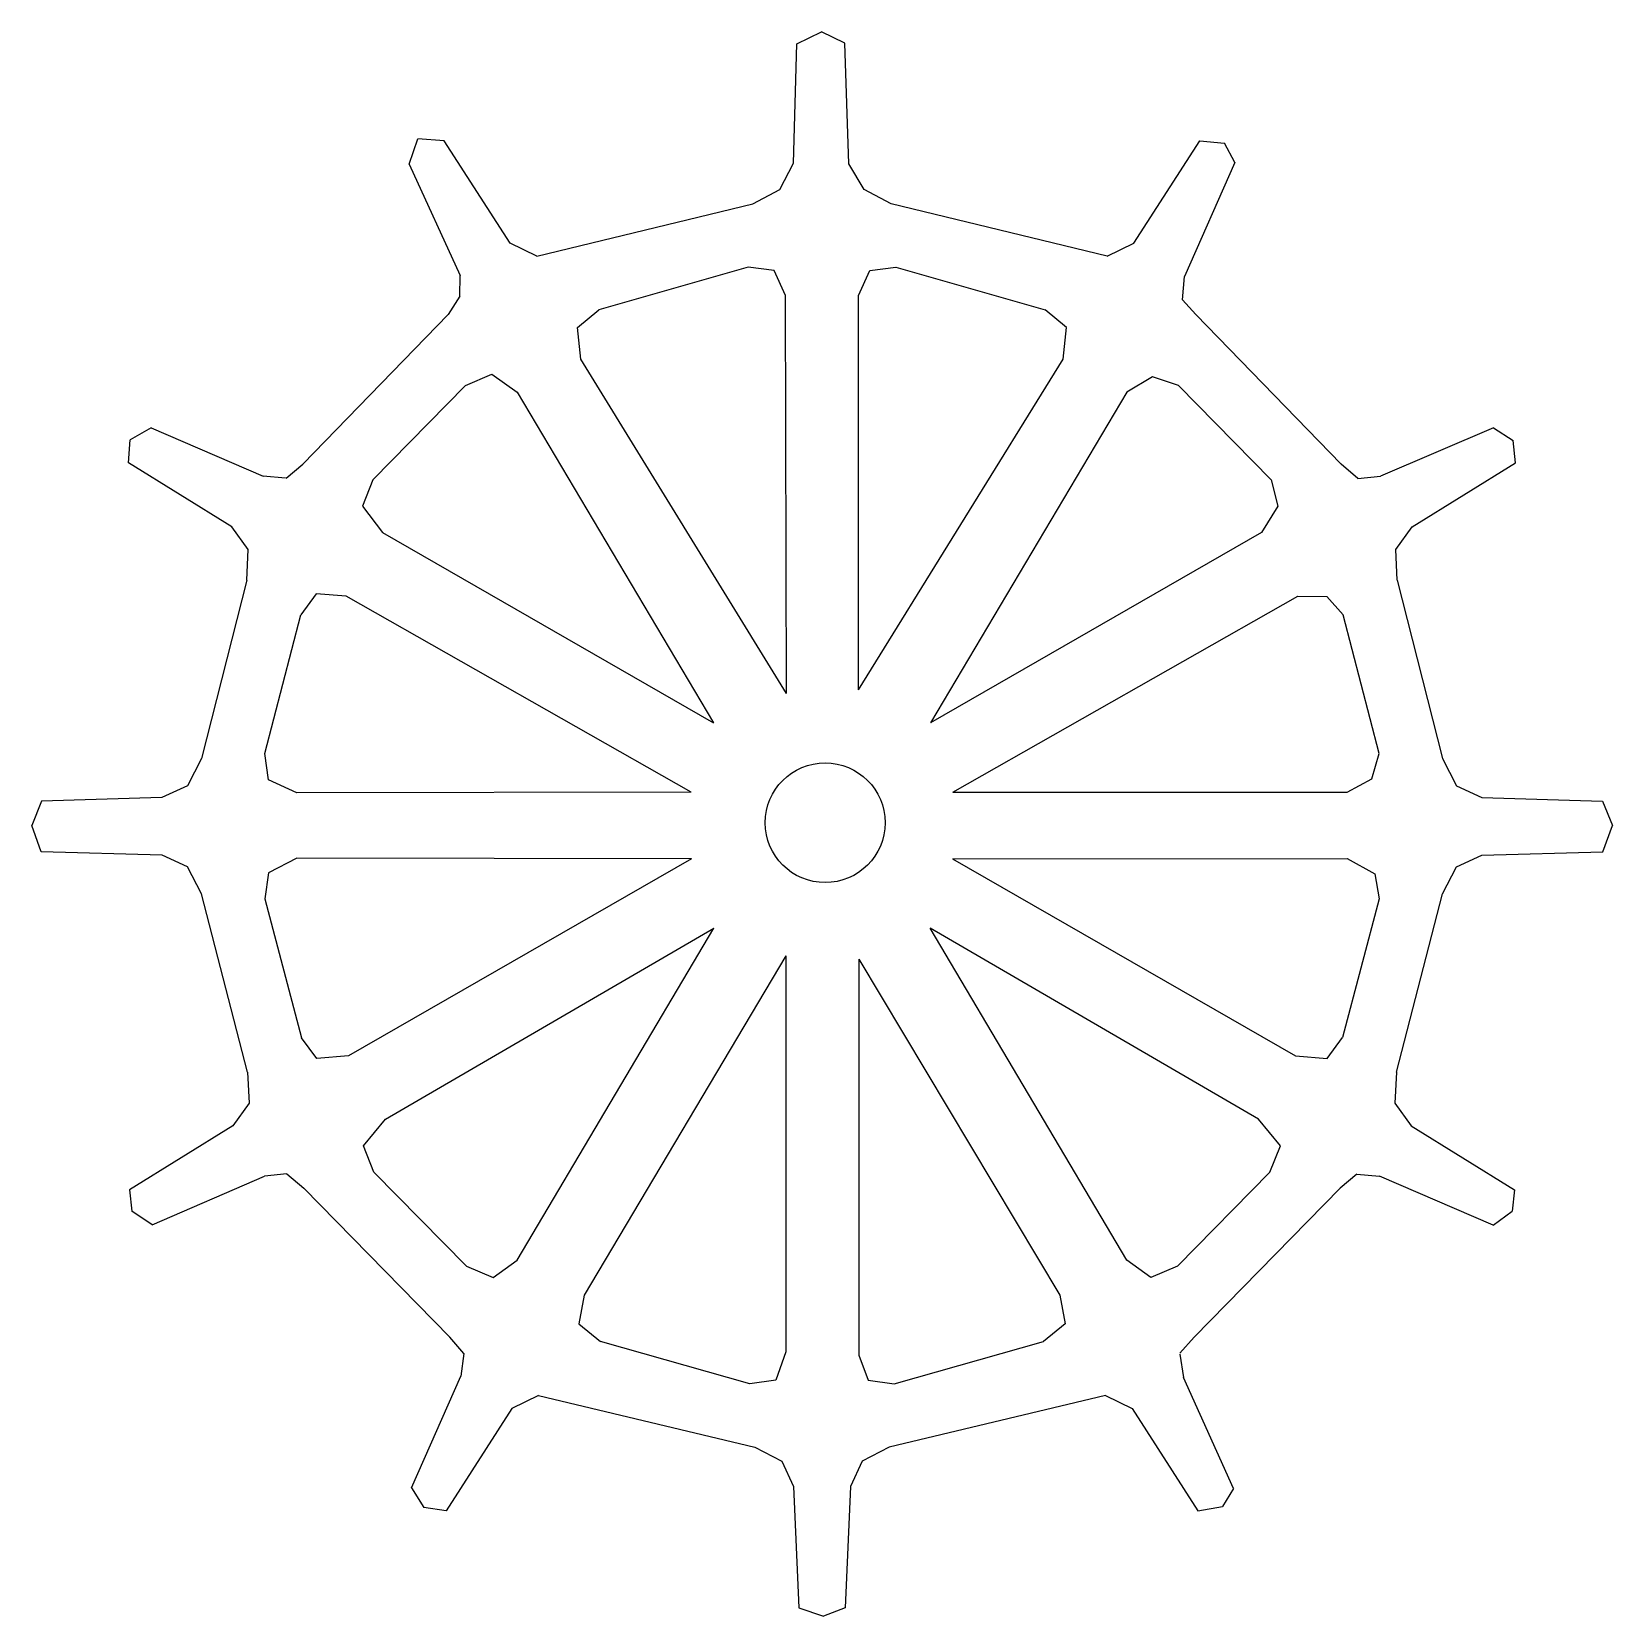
# Model space of a CAD drawing. Extents: x -11 to 11, y -11 to 11.1.
import ezdxf

# ---------------------------------------------------------------- set-up
doc = ezdxf.new("R2010")
doc.units = 0
doc.layers.get('0').update_dxf_attribs({"linetype": 'CONTINUOUS'})
doc.layers.add('LAYER_1', color=7, linetype='CONTINUOUS')

msp = doc.modelspace()

# ---------------------------------------------------------------- linework, layer by layer
at = {"color": 6, "linetype": 'BYBLOCK'}
for p, q in [((-5.706, 9.215), (-5.585, 9.568)), ((5.792, 9.237), (5.648, 9.509)), ((-5, 7.375), (-4.994, 7.665)), ((5.065, 7.327), (5.092, 7.649)), ((-7.185, 5.038), (-5.161, 7.12)), ((7.274, 5.038), (5.249, 7.12)), ((-3.312, 6.497), (-3.361, 6.938)), ((3.4, 6.497), (3.449, 6.938)), ((-6.209, 4.817), (-4.922, 6.133)), ((6.297, 4.817), (5.01, 6.133)), ((-9.298, 5.543), (-9.588, 5.378)), ((9.396, 5.543), (9.667, 5.369)), ((-7.425, 4.841), (-7.735, 4.868)), ((7.503, 4.837), (7.823, 4.868)), ((-7.409, -4.844), (-7.72, -4.875)), ((-6.194, -4.819), (-4.904, -6.131)), ((6.282, -4.819), (4.992, -6.131)), ((7.492, -4.849), (7.808, -4.875)), ((-7.17, -5.043), (-5.139, -7.119)), ((7.259, -5.043), (5.228, -7.119)), ((-9.281, -5.554), (-9.566, -5.363)), ((9.39, -5.557), (9.653, -5.365)), ((-3.268, -6.532), (-3.34, -6.932)), ((3.356, -6.532), (3.428, -6.932)), ((-4.941, -7.344), (-4.983, -7.663)), ((5.027, -7.353), (5.078, -7.68)), ((-5.673, -9.216), (-5.502, -9.489)), ((5.776, -9.226), (5.623, -9.477))]:
    msp.add_line(p, q, dxfattribs=at)
msp.add_circle((0.088, 0.045), 0.834, dxfattribs=at)
at = {"layer": 'LAYER_1', "color": 6}
for p, q in [((-0.308, 10.89), (0.038, 11.059)), ((0.363, 10.901), (0.038, 11.059)), ((-0.352, 9.227), (-0.308, 10.89)), ((0.418, 9.218), (0.363, 10.901)), ((-5.217, 9.538), (-5.585, 9.568)), ((-4.3, 8.116), (-5.217, 9.538)), ((4.388, 8.116), (5.305, 9.538)), ((5.305, 9.538), (5.648, 9.509)), ((-5.706, 9.215), (-4.994, 7.665)), ((-0.543, 8.86), (-0.352, 9.227)), ((0.631, 8.86), (0.418, 9.218)), ((5.792, 9.237), (5.092, 7.649)), ((-0.919, 8.663), (-0.543, 8.86)), ((1.007, 8.663), (0.631, 8.86)), ((-3.926, 7.935), (-0.919, 8.663)), ((4.015, 7.935), (1.007, 8.663)), ((-3.926, 7.935), (-4.3, 8.116)), ((4.015, 7.935), (4.388, 8.116)), ((-0.983, 7.78), (-3.062, 7.184)), ((-0.62, 7.732), (-0.983, 7.78)), ((-0.462, 7.386), (-0.62, 7.732)), ((0.551, 7.386), (0.708, 7.732)), ((0.708, 7.732), (1.071, 7.78)), ((1.071, 7.78), (3.15, 7.184)), ((-5, 7.375), (-5.161, 7.12)), ((-0.449, 1.843), (-0.462, 7.386)), ((0.552, 1.897), (0.551, 7.386)), ((5.065, 7.327), (5.249, 7.12)), ((-3.361, 6.938), (-3.062, 7.184)), ((3.449, 6.938), (3.15, 7.184)), ((-0.449, 1.843), (-3.312, 6.497)), ((0.552, 1.897), (3.4, 6.497)), ((-4.922, 6.133), (-4.552, 6.289)), ((-4.552, 6.289), (-4.199, 6.04)), ((4.648, 6.254), (4.287, 6.04)), ((5.01, 6.133), (4.648, 6.254)), ((-4.199, 6.04), (-1.466, 1.436)), ((4.287, 6.04), (1.554, 1.436)), ((-9.298, 5.543), (-7.735, 4.868)), ((9.396, 5.543), (7.823, 4.868)), ((-9.613, 5.054), (-9.588, 5.378)), ((9.701, 5.054), (9.667, 5.369)), ((-8.173, 4.166), (-9.613, 5.054)), ((-7.415, 4.84), (-7.185, 5.038)), ((7.503, 4.837), (7.274, 5.038)), ((8.261, 4.166), (9.701, 5.054)), ((-6.209, 4.817), (-6.352, 4.453)), ((6.297, 4.817), (6.393, 4.451)), ((-6.352, 4.453), (-6.075, 4.088)), ((6.393, 4.451), (6.164, 4.088)), ((-7.944, 3.85), (-8.173, 4.166)), ((-6.075, 4.088), (-1.466, 1.436)), ((6.164, 4.088), (1.554, 1.436)), ((8.032, 3.85), (8.261, 4.166)), ((-7.966, 3.42), (-7.944, 3.85)), ((8.054, 3.42), (8.032, 3.85)), ((-7.966, 3.42), (-8.598, 0.937)), ((8.054, 3.42), (8.686, 0.937)), ((-6.998, 3.232), (-7.213, 2.94)), ((-6.583, 3.201), (-6.998, 3.232)), ((-1.777, 0.469), (-6.583, 3.201)), ((1.865, 0.469), (6.671, 3.201)), ((6.671, 3.201), (7.075, 3.193)), ((7.075, 3.193), (7.301, 2.94)), ((-7.716, 1.007), (-7.213, 2.94)), ((7.804, 1.007), (7.301, 2.94)), ((-8.598, 0.937), (-8.793, 0.56)), ((-7.665, 0.644), (-7.716, 1.007)), ((7.702, 0.657), (7.804, 1.007)), ((8.686, 0.937), (8.881, 0.56)), ((-8.793, 0.56), (-9.146, 0.395)), ((-7.267, 0.462), (-7.665, 0.644)), ((-1.777, 0.469), (-7.267, 0.462)), ((1.865, 0.469), (7.355, 0.471)), ((7.355, 0.471), (7.702, 0.657)), ((8.881, 0.56), (9.234, 0.395)), ((-10.823, 0.344), (-10.96, 0.007)), ((-9.146, 0.395), (-10.823, 0.344)), ((9.234, 0.395), (10.911, 0.344)), ((10.911, 0.344), (11.049, 0.007)), ((-10.827, -0.362), (-10.96, 0.007)), ((10.915, -0.362), (11.049, 0.007)), ((-9.145, -0.406), (-10.827, -0.362)), ((-8.791, -0.57), (-9.145, -0.406)), ((8.879, -0.57), (9.233, -0.406)), ((9.233, -0.406), (10.915, -0.362)), ((-8.595, -0.946), (-8.791, -0.57)), ((-7.664, -0.651), (-7.713, -1.013)), ((-7.267, -0.45), (-7.664, -0.651)), ((-1.775, -0.458), (-7.267, -0.45)), ((-1.775, -0.458), (-6.55, -3.2)), ((1.863, -0.458), (7.355, -0.452)), ((1.863, -0.458), (6.638, -3.2)), ((7.355, -0.452), (7.743, -0.666)), ((8.683, -0.946), (8.879, -0.57)), ((7.743, -0.666), (7.801, -1.013)), ((-7.956, -3.427), (-8.595, -0.946)), ((-7.713, -1.013), (-7.205, -2.951)), ((7.801, -1.013), (7.292, -2.945)), ((8.044, -3.427), (8.683, -0.946)), ((-6.033, -4.083), (-1.461, -1.424)), ((-4.201, -6.048), (-1.461, -1.424)), ((6.121, -4.083), (1.55, -1.424)), ((4.289, -6.048), (1.55, -1.424)), ((-0.461, -1.81), (-3.268, -6.532)), ((-0.461, -1.81), (-0.461, -7.324)), ((0.559, -1.857), (0.559, -7.371)), ((0.559, -1.857), (3.356, -6.532)), ((-6.988, -3.236), (-7.205, -2.951)), ((7.077, -3.236), (7.292, -2.945)), ((-6.55, -3.2), (-6.988, -3.236)), ((6.638, -3.2), (7.077, -3.236)), ((-7.956, -3.427), (-7.933, -3.858)), ((8.044, -3.427), (8.021, -3.858)), ((-7.933, -3.858), (-8.161, -4.174)), ((8.021, -3.858), (8.249, -4.174)), ((-8.161, -4.174), (-9.598, -5.066)), ((-6.339, -4.455), (-6.033, -4.083)), ((6.427, -4.455), (6.121, -4.083)), ((8.249, -4.174), (9.686, -5.066)), ((-6.194, -4.819), (-6.339, -4.455)), ((6.282, -4.819), (6.427, -4.455)), ((-7.409, -4.844), (-7.17, -5.043)), ((7.492, -4.849), (7.259, -5.043)), ((-9.598, -5.066), (-9.566, -5.363)), ((-9.281, -5.554), (-7.72, -4.875)), ((9.39, -5.557), (7.808, -4.875)), ((9.686, -5.066), (9.653, -5.365)), ((-4.904, -6.131), (-4.533, -6.286)), ((-4.533, -6.286), (-4.201, -6.048)), ((4.621, -6.286), (4.289, -6.048)), ((4.992, -6.131), (4.621, -6.286)), ((-3.34, -6.932), (-3.04, -7.177)), ((3.428, -6.932), (3.129, -7.177)), ((-4.941, -7.344), (-5.139, -7.119)), ((-0.96, -7.766), (-3.04, -7.177)), ((1.048, -7.766), (3.129, -7.177)), ((5.025, -7.343), (5.228, -7.119)), ((-0.461, -7.324), (-0.597, -7.717)), ((0.559, -7.371), (0.685, -7.717)), ((-5.673, -9.216), (-4.983, -7.663)), ((-0.597, -7.717), (-0.96, -7.766)), ((0.685, -7.717), (1.048, -7.766)), ((5.776, -9.226), (5.078, -7.68)), ((-3.903, -7.93), (-4.276, -8.112)), ((-3.903, -7.93), (-0.893, -8.649)), ((3.991, -7.93), (0.981, -8.649)), ((3.991, -7.93), (4.364, -8.112)), ((-4.276, -8.112), (-5.188, -9.537)), ((4.364, -8.112), (5.276, -9.537)), ((-0.893, -8.649), (-0.517, -8.845)), ((0.981, -8.649), (0.605, -8.845)), ((-0.517, -8.845), (-0.353, -9.199)), ((0.605, -8.845), (0.441, -9.199)), ((-0.353, -9.199), (-0.277, -10.889)), ((0.441, -9.199), (0.365, -10.889)), ((5.276, -9.537), (5.623, -9.477)), ((-5.188, -9.537), (-5.502, -9.489)), ((-0.277, -10.889), (0.063, -11.005)), ((0.365, -10.889), (0.063, -11.005))]:
    msp.add_line(p, q, dxfattribs=at)

doc.saveas('drawing.dxf')
